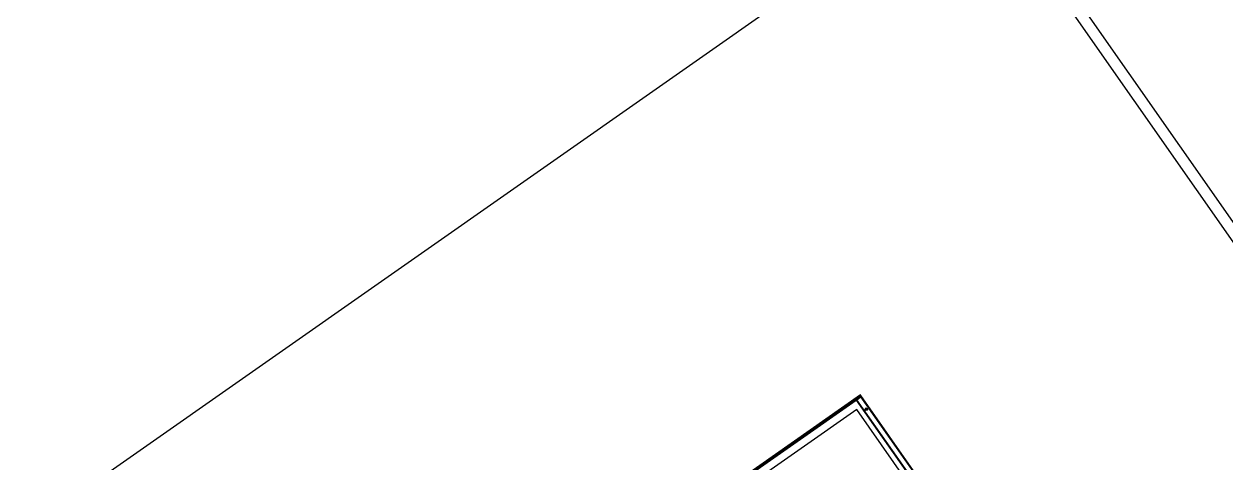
# Model space of a CAD drawing. Header units: millimetres. Extents: x 152904052 to 153933663, y 538271515 to 539240469.
# Drawn here: x 153457335 to 153460393, y 538575533 to 538576650 of the extents above; entities that cross this region are included whole.
import ezdxf

# ---------------------------------------------------------------- set-up
doc = ezdxf.new("R2010")
doc.units = ezdxf.units.MM
doc.layers.add('POWR', color=5, linetype='Continuous')

msp = doc.modelspace()

# ---------------------------------------------------------------- linework, layer by layer
at = {"layer": 'POWR', "color": 7}
for p, q in [((153459462.8, 538575706.5), (153458561.8, 538575075.5)), ((153459463.7, 538575705.2), (153458562.7, 538575074.2)), ((153459461.9, 538575702.2), (153458566.1, 538575074.9)), ((153458576.1, 538575081.4), (153459452.6, 538575695.2)), ((153458577.9, 538575081.1), (153459452.3, 538575693.3)), ((153459452.3, 538575693.3), (153459453.3, 538575694.2)), ((153459453.3, 538575694.1), (153459452.3, 538575693.3)), ((153459453.3, 538575694.1), (153459452.3, 538575693.4)), ((153459452.3, 538575693.3), (153459590.5, 538575495.9)), ((153459452.6, 538575695.2), (153459452.7, 538575695.2)), ((153459453.3, 538575694.2), (153459452.6, 538575695.2)), ((153459460.6, 538575700.8), (153459452.7, 538575695.2)), ((153459453.4, 538575694.2), (153459453.3, 538575694.1)), ((153459453.3, 538575694.1), (153459591.6, 538575496.6)), ((153459453.4, 538575694.2), (153459461.3, 538575699.7)), ((153459591.7, 538575496.7), (153459453.4, 538575694.2)), ((153459464.8, 538575700), (153459460.6, 538575700.8)), ((153459460.8, 538575703.1), (153459463.8, 538575705.1)), ((153459465.5, 538575699), (153459461.3, 538575699.7)), ((153459463.2, 538575700.3), (153459461.9, 538575702.2)), ((153459462.5, 538575704.2), (153459463.8, 538575705.1)), ((153459614.7, 538575486.9), (153459462.5, 538575704.2)), ((153459463.7, 538575705.2), (153459462.8, 538575706.5)), ((153459463.7, 538575705.2), (153459463.8, 538575705.1)), ((153459616, 538575487.8), (153459463.8, 538575705.1)), ((153459463.8, 538575705.1), (153459463.8, 538575705.1)), ((153459465.5, 538575699), (153459464.8, 538575700)), ((153459465.5, 538575699), (153459611.5, 538575490.6)), ((153459453.6, 538575669.3), (153458600.1, 538575071.6)), ((153459579.4, 538575489.5), (153459453.6, 538575669.3))]:
    msp.add_line(p, q, dxfattribs=at)
msp.add_lwpolyline([(153469780.4, 538584074.6), (153471663.2, 538581385.6), (153446937.2, 538564042.2), (153445040.3, 538566751.3), (153469780.4, 538584074.6)], dxfattribs=at)
for points in [[(153462305.9, 538578621.1), (153464026.7, 538576163.7), (153461569.1, 538574442.9), (153459848.4, 538576900.4)], [(153463987, 538576170.7), (153462298.9, 538578581.4), (153459888.1, 538576893.4), (153461576.1, 538574482.6)]]:
    msp.add_lwpolyline(points, close=True, dxfattribs=at)
for radius in [3, 2.1]:
    msp.add_circle((153459477.8, 538575670.1), radius, dxfattribs=at)
msp.add_open_spline([(153459452.3, 538575693.3), (153459452.2, 538575693.5), (153459452.2, 538575693.9), (153459452.2, 538575694.5), (153459452.3, 538575694.9), (153459452.5, 538575695.1), (153459452.6, 538575695.2)], degree=3, dxfattribs=at)
for points, knots in [([(153459460.8, 538575703.1), (153459460.9, 538575703), (153459461, 538575702.9), (153459461.4, 538575702.7), (153459461.7, 538575702.4), (153459461.9, 538575702.2), (153459461.9, 538575702.2)], [0, 0, 0, 0, 0.194994, 0.538536, 0.882077, 1, 1, 1, 1]), ([(153459461.9, 538575702.2), (153459462.1, 538575702.3), (153459462.5, 538575702.4), (153459463, 538575702.6), (153459463.4, 538575702.7), (153459463.5, 538575702.7), (153459463.6, 538575702.6), (153459463.6, 538575702.6)], [0, 0, 0, 0, 0.26101, 0.482061, 0.703095, 0.924129, 1, 1, 1, 1])]:
    msp.add_open_spline(points, degree=3, knots=knots, dxfattribs=at)

doc.saveas('drawing.dxf')
